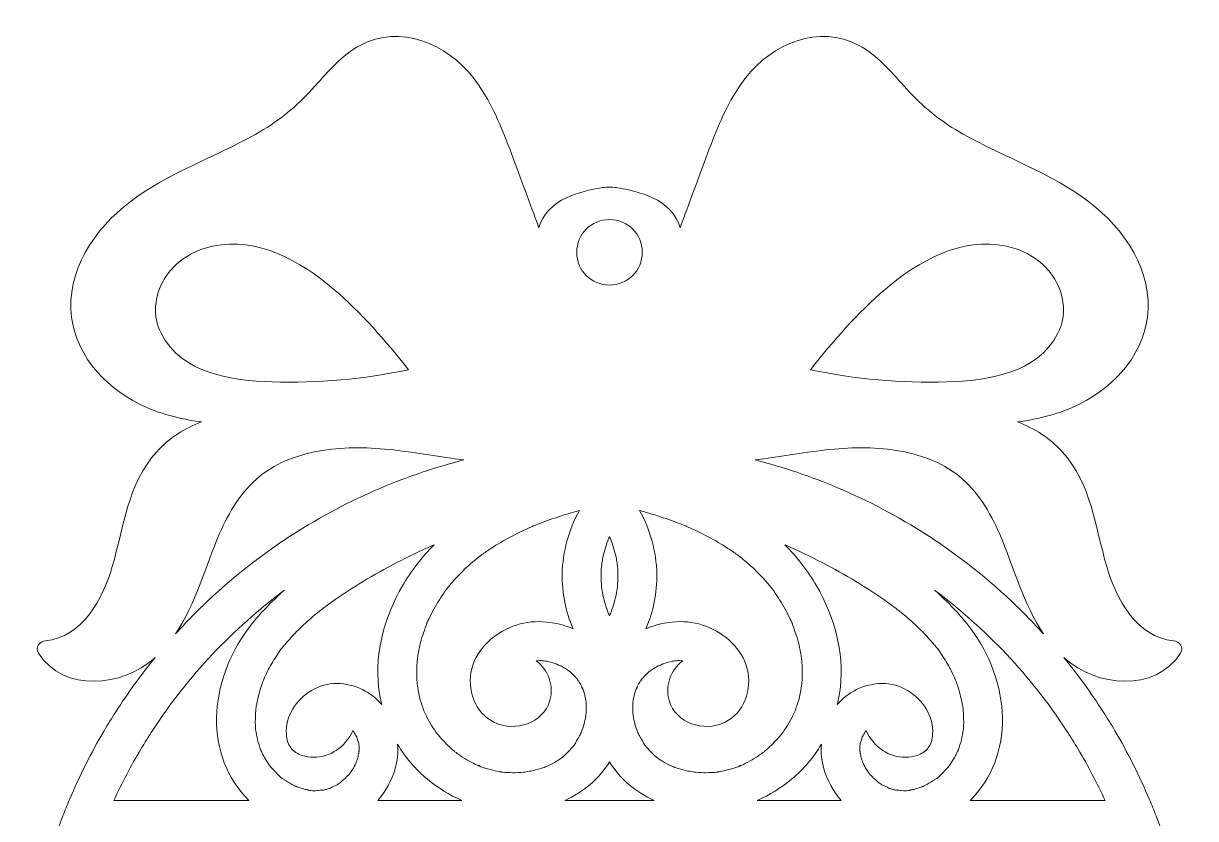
# Model space of a CAD drawing. Extents: x 26 to 174, y -200 to 2.
# Drawn here: x 25.7 to 174.3, y -99.2 to 1.6 of the extents above; entities that cross this region are included whole.
import ezdxf

# ---------------------------------------------------------------- set-up
doc = ezdxf.new("R2010")
doc.units = 0
doc.header["$MEASUREMENT"] = 0
doc.layers.add('Layer 1', color=7, linetype='Continuous', lineweight=0)

msp = doc.modelspace()

# ---------------------------------------------------------------- linework, layer by layer
at = {"layer": 'Layer 1'}
for points, knots in [([(174.05, -119.61), (173.48, -112.47), (171.89, -105.52), (169.3, -98.85), (169.03, -98.16), (168.75, -97.47), (168.46, -96.78), (167.18, -93.76), (165.72, -90.85), (164.07, -88.05), (163.59, -87.23), (163.1, -86.43), (162.59, -85.64), (161.07, -83.26), (159.41, -80.97), (157.61, -78.77), (157.65, -78.81), (157.68, -78.84), (157.72, -78.87), (161.77, -82.45), (169.11, -83.27), (172.4, -78.2), (172.86, -77.48), (172.24, -76.69), (171.5, -76.63), (166.83, -76.26), (164.17, -71.22), (163.03, -67.23), (161.59, -62.24), (161.06, -56.68), (157.4, -52.67), (155.81, -50.93), (153.86, -49.72), (151.74, -48.89), (154.45, -48.54), (157.1, -47.87), (159.59, -46.64), (164.22, -44.34), (168.08, -39.95), (168.28, -34.6), (168.51, -28.68), (164.52, -23.6), (159.92, -20.36), (154.94, -16.84), (149.06, -14.98), (143.87, -11.83), (141.38, -10.32), (139.28, -8.48), (137.34, -6.32), (135.63, -4.41), (133.91, -2.39), (131.63, -1.15), (126.52, 1.63), (120.63, -0.99), (117.28, -5.24), (115.43, -7.6), (114.19, -10.33), (113.11, -13.11), (111.89, -16.25), (110.74, -19.43), (109.57, -22.6), (109.36, -23.16), (109.15, -23.71), (108.95, -24.28), (108.49, -22.61), (107.18, -21.24), (105.44, -20.47), (104.02, -19.83), (102.41, -19.42), (100.88, -19.19), (100.59, -19.14), (100.29, -19.12), (100, -19.12), (99.71, -19.12), (99.41, -19.14), (99.12, -19.19), (97.58, -19.42), (95.98, -19.83), (94.56, -20.47), (92.82, -21.24), (91.51, -22.61), (91.05, -24.28), (90.85, -23.71), (90.64, -23.16), (90.43, -22.6), (89.26, -19.43), (88.11, -16.25), (86.89, -13.11), (85.81, -10.33), (84.57, -7.6), (82.72, -5.24), (79.37, -0.99), (73.48, 1.63), (68.37, -1.15), (66.09, -2.39), (64.37, -4.41), (62.66, -6.32), (60.72, -8.48), (58.62, -10.32), (56.13, -11.83), (50.94, -14.98), (45.06, -16.84), (40.08, -20.36), (35.48, -23.6), (31.49, -28.68), (31.72, -34.6), (31.92, -39.95), (35.78, -44.34), (40.41, -46.64), (42.9, -47.87), (45.55, -48.54), (48.26, -48.89), (46.14, -49.72), (44.19, -50.93), (42.6, -52.67), (38.94, -56.68), (38.41, -62.24), (36.97, -67.23), (35.83, -71.22), (33.17, -76.26), (28.5, -76.63), (27.76, -76.69), (27.14, -77.48), (27.6, -78.2), (30.88, -83.27), (38.23, -82.45), (42.28, -78.87), (42.32, -78.84), (42.35, -78.81), (42.39, -78.77), (40.59, -80.97), (38.93, -83.26), (37.41, -85.64), (36.9, -86.43), (36.41, -87.23), (35.93, -88.05), (34.28, -90.85), (32.82, -93.76), (31.54, -96.78), (31.25, -97.47), (30.97, -98.16), (30.7, -98.85), (28.11, -105.52), (26.52, -112.47), (25.95, -119.61), (25.78, -121.62), (25.7, -123.66), (25.7, -125.7), (25.7, -134.98), (27.38, -144), (30.7, -152.55), (30.97, -153.24), (31.25, -153.93), (31.54, -154.62), (35.28, -163.47), (40.64, -171.41), (47.46, -178.24), (54.28, -185.06), (62.23, -190.42), (71.08, -194.16), (80.24, -198.03), (89.97, -200), (100, -200), (110.03, -200), (119.76, -198.03), (128.92, -194.16), (137.77, -190.42), (145.72, -185.06), (152.54, -178.24), (159.36, -171.41), (164.72, -163.47), (168.46, -154.62), (168.75, -153.93), (169.03, -153.24), (169.3, -152.55), (172.62, -144), (174.3, -134.98), (174.3, -125.7), (174.3, -123.66), (174.22, -121.62), (174.05, -119.61)], [0, 0, 0, 0, 1, 1, 1, 2, 2, 2, 3, 3, 3, 4, 4, 4, 5, 5, 5, 6, 6, 6, 7, 7, 7, 8, 8, 8, 9, 9, 9, 10, 10, 10, 11, 11, 11, 12, 12, 12, 13, 13, 13, 14, 14, 14, 15, 15, 15, 16, 16, 16, 17, 17, 17, 18, 18, 18, 19, 19, 19, 20, 20, 20, 21, 21, 21, 22, 22, 22, 23, 23, 23, 24, 24, 24, 25, 25, 25, 26, 26, 26, 27, 27, 27, 28, 28, 28, 29, 29, 29, 30, 30, 30, 31, 31, 31, 32, 32, 32, 33, 33, 33, 34, 34, 34, 35, 35, 35, 36, 36, 36, 37, 37, 37, 38, 38, 38, 39, 39, 39, 40, 40, 40, 41, 41, 41, 42, 42, 42, 43, 43, 43, 44, 44, 44, 45, 45, 45, 46, 46, 46, 47, 47, 47, 48, 48, 48, 49, 49, 49, 50, 50, 50, 51, 51, 51, 52, 52, 52, 53, 53, 53, 54, 54, 54, 55, 55, 55, 56, 56, 56, 57, 57, 57, 58, 58, 58, 59, 59, 59, 60, 60, 60, 60]), ([(100, -23.23), (102.3, -23.23), (104.16, -25.09), (104.16, -27.39), (104.16, -29.69), (102.3, -31.55), (100, -31.55), (97.7, -31.55), (95.84, -29.69), (95.84, -27.39), (95.84, -25.09), (97.7, -23.23), (100, -23.23)], [0, 0, 0, 0, 1, 1, 1, 2, 2, 2, 3, 3, 3, 4, 4, 4, 4]), ([(43.15, -37.65), (42.04, -35.45), (42.3, -32.9), (43.54, -30.81), (44.88, -28.56), (47.16, -27.15), (49.69, -26.61), (55.37, -25.39), (60.84, -28.51), (65.02, -32.06), (68.58, -35.07), (71.62, -38.63), (74.52, -42.27), (68.84, -43.47), (63.03, -44.01), (57.22, -43.82), (52.06, -43.65), (45.76, -42.79), (43.15, -37.65)], [0, 0, 0, 0, 1, 1, 1, 2, 2, 2, 3, 3, 3, 4, 4, 4, 5, 5, 5, 6, 6, 6, 6]), ([(134.98, -32.06), (139.16, -28.51), (144.63, -25.39), (150.31, -26.61), (152.84, -27.15), (155.12, -28.56), (156.46, -30.81), (157.7, -32.9), (157.96, -35.45), (156.85, -37.65), (154.24, -42.79), (147.94, -43.65), (142.78, -43.82), (136.97, -44.01), (131.16, -43.47), (125.48, -42.27), (128.38, -38.63), (131.42, -35.07), (134.98, -32.06)], [0, 0, 0, 0, 1, 1, 1, 2, 2, 2, 3, 3, 3, 4, 4, 4, 5, 5, 5, 6, 6, 6, 6]), ([(50.57, -63.06), (51.77, -60.33), (53.31, -57.67), (55.67, -55.77), (57.94, -53.94), (60.78, -52.97), (63.63, -52.51), (69.61, -51.53), (75.6, -52.94), (81.55, -53.71), (77.99, -54.62), (74.5, -55.8), (71.08, -57.24), (67.13, -58.91), (63.35, -60.91), (59.78, -63.21), (58.88, -63.79), (57.98, -64.4), (57.1, -65.02), (53.69, -67.44), (50.46, -70.16), (47.46, -73.16), (46.61, -74.02), (45.78, -74.89), (44.97, -75.78), (47.55, -71.97), (48.75, -67.25), (50.57, -63.06)], [0, 0, 0, 0, 1, 1, 1, 2, 2, 2, 3, 3, 3, 4, 4, 4, 5, 5, 5, 6, 6, 6, 7, 7, 7, 8, 8, 8, 9, 9, 9, 9]), ([(136.37, -52.51), (139.22, -52.97), (142.06, -53.94), (144.33, -55.77), (146.69, -57.67), (148.23, -60.33), (149.43, -63.06), (151.25, -67.25), (152.45, -71.97), (155.03, -75.78), (154.22, -74.89), (153.39, -74.02), (152.54, -73.16), (149.54, -70.16), (146.31, -67.44), (142.9, -65.02), (142.02, -64.4), (141.12, -63.79), (140.22, -63.21), (136.65, -60.91), (132.87, -58.91), (128.92, -57.24), (125.5, -55.8), (122.01, -54.62), (118.45, -53.71), (124.4, -52.94), (130.39, -51.53), (136.37, -52.51)], [0, 0, 0, 0, 1, 1, 1, 2, 2, 2, 3, 3, 3, 4, 4, 4, 5, 5, 5, 6, 6, 6, 7, 7, 7, 8, 8, 8, 9, 9, 9, 9]), ([(82.9, -66.45), (83.02, -66.35), (83.15, -66.25), (83.27, -66.14), (83.3, -66.12), (83.38, -66.06), (83.44, -66.01), (83.45, -66), (83.46, -66), (83.47, -65.99), (83.57, -65.92), (83.68, -65.84), (83.78, -65.76), (84.17, -65.48), (84.57, -65.2), (84.98, -64.93), (86.61, -63.87), (88.34, -62.96), (90.13, -62.18), (90.17, -62.16), (90.21, -62.14), (90.24, -62.13), (90.34, -62.09), (90.43, -62.05), (90.53, -62.01), (90.74, -61.93), (90.96, -61.84), (91.17, -61.76), (91.6, -61.59), (92.03, -61.44), (92.46, -61.28), (93.42, -60.95), (94.39, -60.64), (95.37, -60.36), (95.64, -60.28), (95.91, -60.2), (96.19, -60.13), (94.83, -62.58), (94.06, -65.33), (94, -68.17), (93.96, -70.58), (94.45, -72.94), (95.38, -75.12), (92.96, -74.09), (90.17, -73.87), (87.74, -74.81), (85.35, -75.75), (83.19, -77.61), (82.54, -80.19), (81.9, -82.74), (82.92, -85.86), (85.43, -87.01), (88.06, -88.22), (91.58, -87.15), (92.45, -84.19), (93, -82.34), (92.19, -80.3), (90.71, -79.18), (90.98, -79.17), (91.25, -79.15), (91.52, -79.17), (91.66, -79.18), (91.81, -79.21), (91.95, -79.22), (91.98, -79.22), (92.02, -79.23), (92.05, -79.24), (92.45, -79.32), (92.84, -79.42), (93.22, -79.56), (93.24, -79.57), (93.27, -79.58), (93.29, -79.59), (93.41, -79.68), (93.69, -79.76), (93.81, -79.82), (94.14, -80), (94.46, -80.2), (94.78, -80.41), (94.8, -80.43), (94.82, -80.44), (94.84, -80.45), (94.99, -80.58), (95.13, -80.7), (95.28, -80.84), (95.42, -80.97), (95.56, -81.12), (95.7, -81.27), (95.73, -81.31), (95.77, -81.35), (95.8, -81.38), (95.8, -81.37), (95.8, -81.36), (95.79, -81.35), (95.8, -81.36), (95.8, -81.38), (95.81, -81.39), (95.84, -81.43), (95.87, -81.46), (95.9, -81.49), (95.98, -81.58), (95.98, -81.62), (95.95, -81.61), (96.01, -81.68), (96.07, -81.74), (96.1, -81.78), (96.19, -81.93), (96.28, -82.08), (96.37, -82.24), (96.42, -82.33), (96.46, -82.43), (96.5, -82.54), (96.48, -82.54), (96.51, -82.61), (96.62, -82.77), (96.62, -82.77), (96.62, -82.77), (96.62, -82.76), (96.57, -82.7), (96.54, -82.62), (96.5, -82.54), (96.52, -82.53), (96.56, -82.58), (96.59, -82.68), (96.6, -82.71), (96.61, -82.74), (96.62, -82.76), (96.63, -82.78), (96.64, -82.79), (96.65, -82.81), (96.64, -82.79), (96.63, -82.78), (96.62, -82.77), (96.65, -82.84), (96.67, -82.92), (96.7, -82.99), (96.82, -83.35), (96.91, -83.73), (96.99, -84.11), (96.99, -84.13), (97, -84.19), (97.01, -84.26), (97.01, -84.26), (97.01, -84.26), (97.01, -84.26), (97.03, -84.48), (97.05, -84.7), (97.05, -84.92), (97.06, -85.31), (97.04, -85.69), (97.01, -86.08), (97.01, -86.09), (97.01, -86.1), (97.01, -86.11), (97, -86.18), (96.98, -86.25), (96.97, -86.33), (96.94, -86.52), (96.89, -86.71), (96.85, -86.9), (96.76, -87.27), (96.64, -87.65), (96.51, -88.01), (96.5, -88.04), (96.39, -88.31), (96.39, -88.32), (96.31, -88.48), (96.23, -88.64), (96.15, -88.8), (95.95, -89.17), (95.73, -89.53), (95.5, -89.88), (95.44, -89.96), (95.35, -90.06), (95.29, -90.15), (95.19, -90.26), (95.1, -90.38), (95, -90.49), (94.71, -90.8), (94.41, -91.09), (94.09, -91.35), (94.06, -91.38), (94.02, -91.41), (93.99, -91.44), (93.94, -91.48), (93.89, -91.51), (93.88, -91.52), (93.69, -91.65), (93.49, -91.79), (93.29, -91.91), (92.93, -92.13), (92.56, -92.33), (92.18, -92.51), (92.11, -92.54), (92.06, -92.57), (92.03, -92.58), (91.97, -92.61), (91.91, -92.62), (91.86, -92.64), (91.67, -92.72), (91.47, -92.78), (91.27, -92.85), (90.87, -92.98), (90.47, -93.08), (90.05, -93.17), (89.86, -93.21), (89.47, -93.21), (89.28, -93.3), (89.22, -93.31), (89.16, -93.32), (89.1, -93.32), (88.65, -93.36), (88.2, -93.38), (87.75, -93.37), (87.29, -93.37), (86.84, -93.34), (86.39, -93.29), (86.35, -93.29), (86.32, -93.29), (86.3, -93.28), (86.28, -93.28), (86.26, -93.28), (86.23, -93.27), (85.99, -93.23), (85.76, -93.19), (85.52, -93.13), (85.08, -93.04), (84.64, -92.92), (84.21, -92.78), (83.98, -92.71), (83.76, -92.63), (83.54, -92.54), (83.53, -92.54), (83.52, -92.54), (83.52, -92.53), (83.61, -92.55), (83.5, -92.44), (83.31, -92.45), (83.31, -92.45), (83.31, -92.45), (83.31, -92.45), (83.37, -92.46), (83.46, -92.51), (83.51, -92.53), (83.49, -92.53), (83.45, -92.52), (83.4, -92.49), (83.37, -92.48), (83.34, -92.46), (83.31, -92.45), (83.31, -92.45), (83.3, -92.45), (83.3, -92.45), (83.3, -92.45), (83.3, -92.45), (83.31, -92.45), (82.55, -92.09), (81.81, -91.69), (81.11, -91.22), (80.92, -91.09), (80.73, -90.95), (80.54, -90.82), (80.5, -90.79), (80.48, -90.77), (80.46, -90.76), (80.42, -90.72), (80.38, -90.69), (80.35, -90.66), (80.03, -90.4), (79.73, -90.13), (79.44, -89.84), (79.1, -89.51), (78.78, -89.17), (78.48, -88.82), (78.37, -88.69), (78.26, -88.56), (78.16, -88.43), (78.11, -88.36), (78.05, -88.29), (78, -88.22), (77.48, -87.48), (77.02, -86.7), (76.63, -85.88), (76.59, -85.78), (76.54, -85.61), (76.47, -85.51), (76.42, -85.37), (76.37, -85.23), (76.32, -85.09), (76.17, -84.68), (76.04, -84.25), (75.93, -83.82), (75.83, -83.41), (75.75, -82.99), (75.68, -82.58), (75.67, -82.49), (75.65, -82.4), (75.64, -82.31), (75.62, -82.11), (75.6, -81.91), (75.59, -81.7), (75.53, -80.83), (75.55, -79.95), (75.63, -79.07), (75.64, -79.03), (75.64, -78.97), (75.64, -78.92), (75.64, -78.89), (75.65, -78.84), (75.66, -78.77), (75.7, -78.57), (75.73, -78.36), (75.77, -78.16), (75.85, -77.73), (75.94, -77.29), (76.05, -76.86), (76.27, -76.03), (76.55, -75.22), (76.86, -74.41), (76.86, -74.41), (76.86, -74.42), (76.86, -74.42), (76.86, -74.42), (76.86, -74.41), (76.86, -74.41), (76.88, -74.38), (76.89, -74.35), (76.9, -74.33), (76.94, -74.21), (76.96, -74.18), (76.96, -74.19), (76.98, -74.14), (76.99, -74.11), (77, -74.09), (77.09, -73.9), (77.18, -73.71), (77.27, -73.52), (77.47, -73.12), (77.68, -72.72), (77.91, -72.33), (78.35, -71.54), (78.85, -70.78), (79.38, -70.05), (79.41, -70.02), (79.51, -69.88), (79.57, -69.81), (79.71, -69.63), (79.86, -69.46), (80.01, -69.28), (80.28, -68.96), (80.56, -68.65), (80.85, -68.35), (81.5, -67.67), (82.18, -67.04), (82.9, -66.45)], [0, 0, 0, 0, 1, 1, 1, 2, 2, 2, 3, 3, 3, 4, 4, 4, 5, 5, 5, 6, 6, 6, 7, 7, 7, 8, 8, 8, 9, 9, 9, 10, 10, 10, 11, 11, 11, 12, 12, 12, 13, 13, 13, 14, 14, 14, 15, 15, 15, 16, 16, 16, 17, 17, 17, 18, 18, 18, 19, 19, 19, 20, 20, 20, 21, 21, 21, 22, 22, 22, 23, 23, 23, 24, 24, 24, 25, 25, 25, 26, 26, 26, 27, 27, 27, 28, 28, 28, 29, 29, 29, 30, 30, 30, 31, 31, 31, 32, 32, 32, 33, 33, 33, 34, 34, 34, 35, 35, 35, 36, 36, 36, 37, 37, 37, 38, 38, 38, 39, 39, 39, 40, 40, 40, 41, 41, 41, 42, 42, 42, 43, 43, 43, 44, 44, 44, 45, 45, 45, 46, 46, 46, 47, 47, 47, 48, 48, 48, 49, 49, 49, 50, 50, 50, 51, 51, 51, 52, 52, 52, 53, 53, 53, 54, 54, 54, 55, 55, 55, 56, 56, 56, 57, 57, 57, 58, 58, 58, 59, 59, 59, 60, 60, 60, 61, 61, 61, 62, 62, 62, 63, 63, 63, 64, 64, 64, 65, 65, 65, 66, 66, 66, 67, 67, 67, 68, 68, 68, 69, 69, 69, 70, 70, 70, 71, 71, 71, 72, 72, 72, 73, 73, 73, 74, 74, 74, 75, 75, 75, 76, 76, 76, 77, 77, 77, 78, 78, 78, 79, 79, 79, 80, 80, 80, 81, 81, 81, 82, 82, 82, 83, 83, 83, 84, 84, 84, 85, 85, 85, 86, 86, 86, 87, 87, 87, 88, 88, 88, 89, 89, 89, 90, 90, 90, 91, 91, 91, 92, 92, 92, 93, 93, 93, 94, 94, 94, 95, 95, 95, 96, 96, 96, 97, 97, 97, 98, 98, 98, 99, 99, 99, 100, 100, 100, 101, 101, 101, 102, 102, 102, 103, 103, 103, 104, 104, 104, 105, 105, 105, 106, 106, 106, 107, 107, 107, 108, 108, 108, 109, 109, 109, 110, 110, 110, 111, 111, 111, 112, 112, 112, 113, 113, 113, 114, 114, 114, 115, 115, 115, 116, 116, 116, 117, 117, 117, 118, 118, 118, 118]), ([(107.54, -61.28), (107.97, -61.44), (108.4, -61.59), (108.83, -61.76), (109.04, -61.84), (109.26, -61.93), (109.47, -62.01), (109.57, -62.05), (109.66, -62.09), (109.76, -62.13), (109.79, -62.14), (109.83, -62.16), (109.87, -62.18), (111.66, -62.96), (113.39, -63.87), (115.02, -64.93), (115.43, -65.2), (115.83, -65.48), (116.22, -65.76), (116.32, -65.84), (116.43, -65.92), (116.53, -65.99), (116.54, -66), (116.55, -66), (116.56, -66.01), (116.62, -66.06), (116.7, -66.12), (116.73, -66.14), (116.85, -66.25), (116.98, -66.35), (117.1, -66.45), (117.82, -67.04), (118.5, -67.67), (119.15, -68.35), (119.44, -68.65), (119.72, -68.96), (119.99, -69.28), (120.14, -69.46), (120.29, -69.63), (120.43, -69.81), (120.49, -69.88), (120.59, -70.02), (120.62, -70.05), (121.15, -70.78), (121.65, -71.54), (122.09, -72.33), (122.32, -72.72), (122.53, -73.12), (122.73, -73.52), (122.82, -73.71), (122.91, -73.9), (123, -74.09), (123.01, -74.11), (123.02, -74.14), (123.04, -74.19), (123.04, -74.18), (123.06, -74.21), (123.1, -74.33), (123.11, -74.35), (123.12, -74.38), (123.14, -74.41), (123.14, -74.41), (123.14, -74.42), (123.14, -74.42), (123.14, -74.42), (123.14, -74.41), (123.14, -74.41), (123.45, -75.22), (123.73, -76.03), (123.95, -76.86), (124.06, -77.29), (124.15, -77.73), (124.23, -78.16), (124.27, -78.36), (124.3, -78.57), (124.34, -78.77), (124.35, -78.84), (124.36, -78.89), (124.36, -78.92), (124.36, -78.97), (124.36, -79.03), (124.37, -79.07), (124.45, -79.95), (124.47, -80.83), (124.41, -81.7), (124.4, -81.91), (124.38, -82.11), (124.36, -82.31), (124.35, -82.4), (124.33, -82.49), (124.32, -82.58), (124.25, -82.99), (124.17, -83.41), (124.07, -83.82), (123.96, -84.25), (123.83, -84.68), (123.68, -85.09), (123.63, -85.23), (123.58, -85.37), (123.53, -85.51), (123.46, -85.61), (123.41, -85.78), (123.37, -85.88), (122.98, -86.7), (122.52, -87.48), (122, -88.22), (121.95, -88.29), (121.89, -88.36), (121.84, -88.43), (121.74, -88.56), (121.63, -88.69), (121.52, -88.82), (121.22, -89.17), (120.9, -89.51), (120.56, -89.84), (120.27, -90.13), (119.97, -90.4), (119.65, -90.66), (119.62, -90.69), (119.58, -90.72), (119.54, -90.76), (119.52, -90.77), (119.5, -90.79), (119.46, -90.82), (119.27, -90.95), (119.08, -91.09), (118.89, -91.22), (118.19, -91.69), (117.45, -92.09), (116.69, -92.45), (116.7, -92.45), (116.7, -92.45), (116.7, -92.45), (116.7, -92.45), (116.69, -92.45), (116.69, -92.45), (116.66, -92.46), (116.63, -92.48), (116.6, -92.49), (116.55, -92.52), (116.51, -92.53), (116.49, -92.53), (116.54, -92.51), (116.63, -92.46), (116.69, -92.45), (116.69, -92.45), (116.69, -92.45), (116.69, -92.45), (116.5, -92.44), (116.39, -92.55), (116.48, -92.53), (116.48, -92.54), (116.47, -92.54), (116.46, -92.54), (116.24, -92.63), (116.02, -92.71), (115.79, -92.78), (115.36, -92.92), (114.92, -93.04), (114.48, -93.13), (114.24, -93.19), (114.01, -93.23), (113.77, -93.27), (113.74, -93.28), (113.72, -93.28), (113.7, -93.28), (113.68, -93.29), (113.65, -93.29), (113.61, -93.29), (113.16, -93.34), (112.71, -93.37), (112.25, -93.37), (111.8, -93.38), (111.35, -93.36), (110.9, -93.32), (110.84, -93.32), (110.78, -93.31), (110.72, -93.3), (110.53, -93.21), (110.14, -93.21), (109.95, -93.17), (109.53, -93.08), (109.13, -92.98), (108.73, -92.85), (108.53, -92.78), (108.33, -92.72), (108.14, -92.64), (108.09, -92.62), (108.03, -92.61), (107.97, -92.58), (107.94, -92.57), (107.89, -92.54), (107.82, -92.51), (107.44, -92.33), (107.07, -92.13), (106.71, -91.91), (106.51, -91.79), (106.31, -91.65), (106.12, -91.52), (106.11, -91.51), (106.06, -91.48), (106.01, -91.44), (105.98, -91.41), (105.94, -91.38), (105.91, -91.35), (105.59, -91.09), (105.29, -90.8), (105, -90.49), (104.9, -90.38), (104.81, -90.26), (104.71, -90.15), (104.65, -90.06), (104.56, -89.96), (104.5, -89.88), (104.27, -89.53), (104.05, -89.17), (103.85, -88.8), (103.77, -88.64), (103.69, -88.48), (103.61, -88.32), (103.61, -88.31), (103.5, -88.04), (103.49, -88.01), (103.36, -87.65), (103.24, -87.27), (103.15, -86.9), (103.11, -86.71), (103.06, -86.52), (103.03, -86.33), (103.02, -86.25), (103, -86.18), (102.99, -86.11), (102.99, -86.1), (102.99, -86.09), (102.99, -86.08), (102.96, -85.69), (102.94, -85.31), (102.95, -84.92), (102.95, -84.7), (102.97, -84.48), (102.99, -84.26), (102.99, -84.26), (102.99, -84.26), (102.99, -84.26), (103, -84.19), (103.01, -84.13), (103.01, -84.11), (103.09, -83.73), (103.18, -83.35), (103.3, -82.99), (103.33, -82.92), (103.35, -82.84), (103.38, -82.77), (103.37, -82.78), (103.36, -82.79), (103.35, -82.81), (103.36, -82.79), (103.37, -82.78), (103.38, -82.76), (103.39, -82.74), (103.4, -82.71), (103.41, -82.68), (103.44, -82.58), (103.48, -82.53), (103.5, -82.54), (103.46, -82.62), (103.43, -82.7), (103.38, -82.76), (103.38, -82.77), (103.38, -82.77), (103.38, -82.77), (103.49, -82.61), (103.52, -82.54), (103.5, -82.54), (103.54, -82.43), (103.58, -82.33), (103.63, -82.24), (103.72, -82.08), (103.81, -81.93), (103.9, -81.78), (103.93, -81.74), (103.99, -81.68), (104.05, -81.61), (104.02, -81.62), (104.02, -81.58), (104.1, -81.49), (104.13, -81.46), (104.16, -81.43), (104.19, -81.39), (104.2, -81.38), (104.2, -81.36), (104.21, -81.35), (104.2, -81.36), (104.2, -81.37), (104.2, -81.38), (104.23, -81.35), (104.27, -81.31), (104.3, -81.27), (104.44, -81.12), (104.58, -80.97), (104.72, -80.84), (104.87, -80.7), (105.01, -80.58), (105.16, -80.45), (105.18, -80.44), (105.2, -80.43), (105.22, -80.41), (105.54, -80.2), (105.86, -80), (106.19, -79.82), (106.31, -79.76), (106.59, -79.68), (106.71, -79.59), (106.73, -79.58), (106.76, -79.57), (106.78, -79.56), (107.16, -79.42), (107.55, -79.32), (107.95, -79.24), (107.98, -79.23), (108.02, -79.22), (108.05, -79.22), (108.19, -79.21), (108.34, -79.18), (108.48, -79.17), (108.75, -79.15), (109.02, -79.17), (109.29, -79.18), (107.81, -80.3), (107, -82.34), (107.55, -84.19), (108.42, -87.15), (111.94, -88.22), (114.57, -87.01), (117.08, -85.86), (118.1, -82.74), (117.46, -80.19), (116.81, -77.61), (114.65, -75.75), (112.26, -74.81), (109.83, -73.87), (107.04, -74.09), (104.62, -75.12), (105.55, -72.94), (106.04, -70.58), (106, -68.17), (105.94, -65.33), (105.17, -62.58), (103.81, -60.13), (104.09, -60.2), (104.36, -60.28), (104.63, -60.36), (105.61, -60.64), (106.58, -60.95), (107.54, -61.28)], [0, 0, 0, 0, 1, 1, 1, 2, 2, 2, 3, 3, 3, 4, 4, 4, 5, 5, 5, 6, 6, 6, 7, 7, 7, 8, 8, 8, 9, 9, 9, 10, 10, 10, 11, 11, 11, 12, 12, 12, 13, 13, 13, 14, 14, 14, 15, 15, 15, 16, 16, 16, 17, 17, 17, 18, 18, 18, 19, 19, 19, 20, 20, 20, 21, 21, 21, 22, 22, 22, 23, 23, 23, 24, 24, 24, 25, 25, 25, 26, 26, 26, 27, 27, 27, 28, 28, 28, 29, 29, 29, 30, 30, 30, 31, 31, 31, 32, 32, 32, 33, 33, 33, 34, 34, 34, 35, 35, 35, 36, 36, 36, 37, 37, 37, 38, 38, 38, 39, 39, 39, 40, 40, 40, 41, 41, 41, 42, 42, 42, 43, 43, 43, 44, 44, 44, 45, 45, 45, 46, 46, 46, 47, 47, 47, 48, 48, 48, 49, 49, 49, 50, 50, 50, 51, 51, 51, 52, 52, 52, 53, 53, 53, 54, 54, 54, 55, 55, 55, 56, 56, 56, 57, 57, 57, 58, 58, 58, 59, 59, 59, 60, 60, 60, 61, 61, 61, 62, 62, 62, 63, 63, 63, 64, 64, 64, 65, 65, 65, 66, 66, 66, 67, 67, 67, 68, 68, 68, 69, 69, 69, 70, 70, 70, 71, 71, 71, 72, 72, 72, 73, 73, 73, 74, 74, 74, 75, 75, 75, 76, 76, 76, 77, 77, 77, 78, 78, 78, 79, 79, 79, 80, 80, 80, 81, 81, 81, 82, 82, 82, 83, 83, 83, 84, 84, 84, 85, 85, 85, 86, 86, 86, 87, 87, 87, 88, 88, 88, 89, 89, 89, 90, 90, 90, 91, 91, 91, 92, 92, 92, 93, 93, 93, 94, 94, 94, 95, 95, 95, 96, 96, 96, 97, 97, 97, 98, 98, 98, 99, 99, 99, 100, 100, 100, 101, 101, 101, 102, 102, 102, 103, 103, 103, 104, 104, 104, 105, 105, 105, 106, 106, 106, 107, 107, 107, 108, 108, 108, 109, 109, 109, 110, 110, 110, 111, 111, 111, 112, 112, 112, 113, 113, 113, 114, 114, 114, 115, 115, 115, 116, 116, 116, 117, 117, 117, 118, 118, 118, 118]), ([(98.93, -68.17), (98.94, -67.75), (98.97, -67.34), (99.01, -66.92), (99.01, -66.9), (99.02, -66.88), (99.02, -66.86), (99.02, -66.85), (99.02, -66.83), (99.03, -66.81), (99.07, -66.56), (99.11, -66.31), (99.17, -66.06), (99.34, -65.24), (99.6, -64.45), (99.89, -63.67), (99.9, -63.66), (99.9, -63.65), (99.91, -63.64), (99.92, -63.62), (99.93, -63.59), (99.95, -63.55), (99.97, -63.52), (99.98, -63.48), (100, -63.44), (100.02, -63.48), (100.03, -63.52), (100.05, -63.55), (100.07, -63.59), (100.08, -63.62), (100.09, -63.64), (100.1, -63.65), (100.1, -63.66), (100.11, -63.67), (100.4, -64.45), (100.66, -65.24), (100.83, -66.06), (100.89, -66.31), (100.93, -66.56), (100.97, -66.81), (100.98, -66.83), (100.98, -66.85), (100.98, -66.86), (100.98, -66.88), (100.99, -66.9), (100.99, -66.92), (101.03, -67.34), (101.06, -67.75), (101.07, -68.17), (101.07, -68.59), (101.06, -69.01), (101.03, -69.44), (101.02, -69.63), (101, -69.83), (100.98, -70.02), (100.98, -70.02), (100.98, -70.02), (100.98, -70.02), (100.97, -70.09), (100.96, -70.17), (100.95, -70.24), (100.8, -71.07), (100.59, -71.9), (100.31, -72.69), (100.24, -72.89), (100.18, -73.1), (100.08, -73.29), (100.06, -73.34), (100.03, -73.41), (100, -73.46), (99.97, -73.41), (99.94, -73.34), (99.92, -73.29), (99.82, -73.1), (99.76, -72.89), (99.69, -72.69), (99.41, -71.9), (99.2, -71.07), (99.05, -70.24), (99.04, -70.17), (99.03, -70.09), (99.02, -70.02), (99.02, -70.02), (99.02, -70.02), (99.02, -70.02), (99, -69.83), (98.98, -69.63), (98.97, -69.44), (98.94, -69.01), (98.93, -68.59), (98.93, -68.17)], [0, 0, 0, 0, 1, 1, 1, 2, 2, 2, 3, 3, 3, 4, 4, 4, 5, 5, 5, 6, 6, 6, 7, 7, 7, 8, 8, 8, 9, 9, 9, 10, 10, 10, 11, 11, 11, 12, 12, 12, 13, 13, 13, 14, 14, 14, 15, 15, 15, 16, 16, 16, 17, 17, 17, 18, 18, 18, 19, 19, 19, 20, 20, 20, 21, 21, 21, 22, 22, 22, 23, 23, 23, 24, 24, 24, 25, 25, 25, 26, 26, 26, 27, 27, 27, 28, 28, 28, 29, 29, 29, 30, 30, 30, 30]), ([(59.03, -88.49), (59.08, -89.13), (59.19, -89.71), (59.59, -90.22), (59.98, -90.73), (60.43, -90.95), (61, -91.17), (61.46, -91.34), (61.98, -91.42), (62.47, -91.42), (63.47, -91.44), (64.53, -91.1), (65.35, -90.54), (66.27, -89.92), (67.02, -89.04), (67.45, -88.04), (67.49, -88.08), (67.52, -88.12), (67.56, -88.15), (67.56, -88.16), (67.56, -88.16), (67.56, -88.16), (67.57, -88.17), (67.58, -88.19), (67.59, -88.2), (67.7, -88.4), (67.83, -88.58), (67.93, -88.79), (67.95, -88.81), (67.96, -88.84), (67.97, -88.86), (68.02, -89.04), (68.2, -89.62), (68.21, -89.68), (68.22, -89.72), (68.23, -89.77), (68.24, -89.81), (68.24, -89.94), (68.25, -90.08), (68.26, -90.22), (68.26, -90.38), (68.25, -90.54), (68.24, -90.7), (68.25, -90.67), (68.26, -90.64), (68.27, -90.6), (68.26, -90.64), (68.25, -90.67), (68.24, -90.7), (68.24, -90.72), (68.24, -90.73), (68.24, -90.74), (68.24, -90.88), (68.19, -90.99), (68.18, -90.97), (68.14, -91.19), (68.11, -91.42), (68.04, -91.63), (68.01, -91.74), (67.84, -92.06), (67.85, -92.18), (67.71, -92.45), (67.57, -92.72), (67.41, -92.98), (67.31, -93.14), (67.19, -93.3), (67.08, -93.46), (67.08, -93.46), (67.07, -93.47), (67.07, -93.48), (66.89, -93.67), (66.72, -93.86), (66.54, -94.05), (66.46, -94.13), (65.92, -94.52), (65.85, -94.65), (65.85, -94.65), (65.85, -94.65), (65.85, -94.65), (65.72, -94.74), (65.59, -94.82), (65.46, -94.9), (65.34, -94.97), (64.73, -95.19), (64.65, -95.32), (64.51, -95.37), (64.36, -95.41), (64.22, -95.46), (64.07, -95.5), (63.92, -95.54), (63.77, -95.57), (63.77, -95.57), (63.76, -95.57), (63.76, -95.57), (63.59, -95.55), (63.07, -95.64), (62.97, -95.64), (62.81, -95.65), (61.88, -95.71), (61.8, -95.58), (62.18, -95.63), (62.23, -95.64), (61.96, -95.59), (61.9, -95.58), (61.85, -95.57), (61.8, -95.56), (61.63, -95.53), (61.47, -95.49), (61.31, -95.45), (61.04, -95.38), (60.77, -95.29), (60.51, -95.2), (60.4, -95.16), (60.3, -95.12), (60.2, -95.08), (60.29, -95.12), (60.38, -95.16), (60.48, -95.2), (60.35, -95.19), (60.13, -95.04), (60.02, -94.98), (59.67, -94.81), (59.32, -94.61), (58.99, -94.39), (58.9, -94.33), (58.8, -94.27), (58.71, -94.2), (58.66, -94.17), (58.56, -94.12), (58.5, -94.09), (58.03, -93.79), (57.58, -93.21), (57.24, -92.83), (57.14, -92.72), (57, -92.59), (56.91, -92.46), (56.88, -92.41), (56.85, -92.35), (56.82, -92.32), (56.63, -92.04), (56.44, -91.75), (56.27, -91.45), (56.13, -91.2), (56, -90.95), (55.88, -90.69), (55.83, -90.59), (55.78, -90.48), (55.74, -90.38), (55.77, -90.47), (55.81, -90.56), (55.85, -90.65), (55.77, -90.58), (55.71, -90.28), (55.68, -90.17), (55.53, -89.75), (55.41, -89.31), (55.32, -88.87), (55.27, -88.68), (55.24, -88.49), (55.21, -88.3), (55.2, -88.26), (55.18, -88.17), (55.17, -88.12), (55.07, -87.46), (55.09, -86.74), (55.12, -86.08), (55.14, -85.75), (55.14, -85.4), (55.19, -85.07), (55.21, -84.97), (55.24, -84.85), (55.25, -84.81), (55.28, -84.62), (55.32, -84.43), (55.36, -84.24), (55.51, -83.54), (55.7, -82.85), (55.94, -82.17), (56.02, -81.92), (56.12, -81.68), (56.21, -81.44), (56.22, -81.41), (56.23, -81.39), (56.23, -81.37), (56.24, -81.35), (56.25, -81.33), (56.27, -81.3), (56.43, -80.95), (56.6, -80.59), (56.78, -80.25), (57.12, -79.61), (57.49, -79), (57.89, -78.4), (58.11, -78.08), (58.32, -77.74), (58.58, -77.45), (58.58, -77.45), (58.58, -77.45), (58.58, -77.45), (58.62, -77.4), (58.66, -77.35), (58.68, -77.33), (58.8, -77.18), (58.93, -77.03), (59.06, -76.88), (59.52, -76.33), (60.01, -75.8), (60.53, -75.29), (61.13, -74.69), (61.76, -74.12), (62.41, -73.56), (62.67, -73.35), (62.92, -73.14), (63.18, -72.93), (63.27, -72.86), (63.37, -72.78), (63.46, -72.71), (63.52, -72.67), (63.73, -72.5), (63.77, -72.47), (66.34, -70.54), (69.1, -68.85), (71.92, -67.32), (73.39, -66.52), (74.9, -65.78), (76.43, -65.08), (76.81, -64.91), (77.19, -64.74), (77.57, -64.57), (77.64, -64.54), (77.71, -64.52), (77.77, -64.49), (76.23, -66.01), (74.87, -67.74), (73.74, -69.68), (71.53, -73.49), (70.23, -78.07), (70.73, -82.49), (70.82, -83.25), (70.95, -84), (71.13, -84.74), (70.46, -83.96), (69.65, -83.3), (68.69, -82.83), (66.63, -81.82), (64.22, -81.74), (62.21, -82.94), (60.34, -84.05), (58.85, -86.24), (59.03, -88.49)], [0, 0, 0, 0, 1, 1, 1, 2, 2, 2, 3, 3, 3, 4, 4, 4, 5, 5, 5, 6, 6, 6, 7, 7, 7, 8, 8, 8, 9, 9, 9, 10, 10, 10, 11, 11, 11, 12, 12, 12, 13, 13, 13, 14, 14, 14, 15, 15, 15, 16, 16, 16, 17, 17, 17, 18, 18, 18, 19, 19, 19, 20, 20, 20, 21, 21, 21, 22, 22, 22, 23, 23, 23, 24, 24, 24, 25, 25, 25, 26, 26, 26, 27, 27, 27, 28, 28, 28, 29, 29, 29, 30, 30, 30, 31, 31, 31, 32, 32, 32, 33, 33, 33, 34, 34, 34, 35, 35, 35, 36, 36, 36, 37, 37, 37, 38, 38, 38, 39, 39, 39, 40, 40, 40, 41, 41, 41, 42, 42, 42, 43, 43, 43, 44, 44, 44, 45, 45, 45, 46, 46, 46, 47, 47, 47, 48, 48, 48, 49, 49, 49, 50, 50, 50, 51, 51, 51, 52, 52, 52, 53, 53, 53, 54, 54, 54, 55, 55, 55, 56, 56, 56, 57, 57, 57, 58, 58, 58, 59, 59, 59, 60, 60, 60, 61, 61, 61, 62, 62, 62, 63, 63, 63, 64, 64, 64, 65, 65, 65, 66, 66, 66, 67, 67, 67, 68, 68, 68, 69, 69, 69, 70, 70, 70, 71, 71, 71, 72, 72, 72, 73, 73, 73, 74, 74, 74, 75, 75, 75, 76, 76, 76, 77, 77, 77, 78, 78, 78, 79, 79, 79, 80, 80, 80, 81, 81, 81, 82, 82, 82, 83, 83, 83, 83]), ([(144.12, -90.69), (144, -90.95), (143.87, -91.2), (143.73, -91.45), (143.56, -91.75), (143.37, -92.04), (143.18, -92.32), (143.15, -92.35), (143.12, -92.41), (143.09, -92.46), (143, -92.59), (142.86, -92.72), (142.76, -92.83), (142.42, -93.21), (141.97, -93.79), (141.5, -94.09), (141.43, -94.12), (141.34, -94.17), (141.29, -94.2), (141.2, -94.27), (141.1, -94.33), (141.01, -94.39), (140.68, -94.61), (140.33, -94.81), (139.98, -94.98), (139.87, -95.04), (139.65, -95.19), (139.52, -95.2), (139.62, -95.16), (139.71, -95.12), (139.8, -95.08), (139.7, -95.12), (139.6, -95.16), (139.49, -95.2), (139.23, -95.29), (138.96, -95.38), (138.69, -95.45), (138.53, -95.49), (138.37, -95.53), (138.2, -95.56), (138.15, -95.57), (138.1, -95.58), (138.04, -95.59), (137.77, -95.64), (137.82, -95.63), (138.2, -95.58), (138.12, -95.71), (137.19, -95.65), (137.03, -95.64), (136.93, -95.64), (136.41, -95.55), (136.24, -95.57), (136.24, -95.57), (136.23, -95.57), (136.23, -95.57), (136.08, -95.54), (135.93, -95.5), (135.78, -95.46), (135.64, -95.41), (135.49, -95.37), (135.35, -95.32), (135.27, -95.19), (134.66, -94.97), (134.54, -94.9), (134.41, -94.82), (134.28, -94.74), (134.15, -94.65), (134.15, -94.65), (134.15, -94.65), (134.15, -94.65), (134.08, -94.52), (133.54, -94.13), (133.46, -94.05), (133.28, -93.86), (133.11, -93.67), (132.93, -93.48), (132.93, -93.47), (132.92, -93.46), (132.92, -93.46), (132.81, -93.3), (132.69, -93.14), (132.59, -92.98), (132.43, -92.72), (132.29, -92.45), (132.15, -92.18), (132.16, -92.06), (131.99, -91.74), (131.96, -91.63), (131.89, -91.42), (131.86, -91.19), (131.82, -90.97), (131.81, -90.99), (131.76, -90.88), (131.76, -90.74), (131.76, -90.73), (131.76, -90.72), (131.76, -90.7), (131.75, -90.67), (131.74, -90.64), (131.73, -90.6), (131.74, -90.64), (131.75, -90.67), (131.76, -90.7), (131.75, -90.54), (131.74, -90.38), (131.74, -90.22), (131.75, -90.08), (131.76, -89.94), (131.76, -89.81), (131.77, -89.77), (131.78, -89.72), (131.79, -89.68), (131.8, -89.62), (131.98, -89.04), (132.03, -88.86), (132.04, -88.84), (132.05, -88.81), (132.07, -88.79), (132.17, -88.58), (132.3, -88.4), (132.41, -88.2), (132.42, -88.19), (132.43, -88.17), (132.44, -88.16), (132.44, -88.16), (132.44, -88.16), (132.44, -88.15), (132.48, -88.12), (132.51, -88.08), (132.55, -88.04), (132.98, -89.04), (133.73, -89.92), (134.65, -90.54), (135.47, -91.1), (136.53, -91.44), (137.53, -91.42), (138.02, -91.42), (138.54, -91.34), (139, -91.17), (139.57, -90.95), (140.02, -90.73), (140.41, -90.22), (140.81, -89.71), (140.92, -89.13), (140.97, -88.49), (141.15, -86.24), (139.66, -84.05), (137.79, -82.94), (135.78, -81.74), (133.37, -81.82), (131.31, -82.83), (130.35, -83.3), (129.54, -83.96), (128.87, -84.74), (129.05, -84), (129.18, -83.25), (129.27, -82.49), (129.77, -78.07), (128.47, -73.49), (126.26, -69.68), (125.13, -67.74), (123.77, -66.01), (122.23, -64.49), (122.29, -64.52), (122.36, -64.54), (122.43, -64.57), (122.81, -64.74), (123.19, -64.91), (123.57, -65.08), (125.1, -65.78), (126.61, -66.52), (128.08, -67.32), (130.9, -68.85), (133.66, -70.54), (136.23, -72.47), (136.27, -72.5), (136.48, -72.67), (136.54, -72.71), (136.63, -72.78), (136.73, -72.86), (136.82, -72.93), (137.08, -73.14), (137.33, -73.35), (137.59, -73.56), (138.24, -74.12), (138.87, -74.69), (139.47, -75.29), (139.99, -75.8), (140.48, -76.33), (140.94, -76.88), (141.07, -77.03), (141.2, -77.18), (141.32, -77.33), (141.34, -77.35), (141.38, -77.39), (141.42, -77.45), (141.68, -77.74), (141.89, -78.08), (142.11, -78.4), (142.51, -79), (142.88, -79.61), (143.22, -80.25), (143.4, -80.59), (143.57, -80.95), (143.73, -81.3), (143.75, -81.33), (143.76, -81.35), (143.77, -81.37), (143.77, -81.39), (143.78, -81.41), (143.79, -81.44), (143.88, -81.68), (143.98, -81.92), (144.06, -82.17), (144.3, -82.85), (144.49, -83.54), (144.64, -84.24), (144.68, -84.43), (144.72, -84.62), (144.75, -84.81), (144.76, -84.85), (144.79, -84.97), (144.81, -85.07), (144.86, -85.4), (144.86, -85.75), (144.88, -86.08), (144.91, -86.74), (144.93, -87.46), (144.83, -88.12), (144.82, -88.17), (144.8, -88.26), (144.79, -88.3), (144.76, -88.49), (144.73, -88.68), (144.68, -88.87), (144.59, -89.31), (144.47, -89.75), (144.32, -90.17), (144.29, -90.28), (144.23, -90.58), (144.15, -90.65), (144.19, -90.56), (144.23, -90.47), (144.26, -90.38), (144.22, -90.48), (144.17, -90.59), (144.12, -90.69)], [0, 0, 0, 0, 1, 1, 1, 2, 2, 2, 3, 3, 3, 4, 4, 4, 5, 5, 5, 6, 6, 6, 7, 7, 7, 8, 8, 8, 9, 9, 9, 10, 10, 10, 11, 11, 11, 12, 12, 12, 13, 13, 13, 14, 14, 14, 15, 15, 15, 16, 16, 16, 17, 17, 17, 18, 18, 18, 19, 19, 19, 20, 20, 20, 21, 21, 21, 22, 22, 22, 23, 23, 23, 24, 24, 24, 25, 25, 25, 26, 26, 26, 27, 27, 27, 28, 28, 28, 29, 29, 29, 30, 30, 30, 31, 31, 31, 32, 32, 32, 33, 33, 33, 34, 34, 34, 35, 35, 35, 36, 36, 36, 37, 37, 37, 38, 38, 38, 39, 39, 39, 40, 40, 40, 41, 41, 41, 42, 42, 42, 43, 43, 43, 44, 44, 44, 45, 45, 45, 46, 46, 46, 47, 47, 47, 48, 48, 48, 49, 49, 49, 50, 50, 50, 51, 51, 51, 52, 52, 52, 53, 53, 53, 54, 54, 54, 55, 55, 55, 56, 56, 56, 57, 57, 57, 58, 58, 58, 59, 59, 59, 60, 60, 60, 61, 61, 61, 62, 62, 62, 63, 63, 63, 64, 64, 64, 65, 65, 65, 66, 66, 66, 67, 67, 67, 68, 68, 68, 69, 69, 69, 70, 70, 70, 71, 71, 71, 72, 72, 72, 73, 73, 73, 74, 74, 74, 75, 75, 75, 76, 76, 76, 77, 77, 77, 78, 78, 78, 79, 79, 79, 80, 80, 80, 81, 81, 81, 82, 82, 82, 82]), ([(40.59, -90.38), (41.07, -89.57), (41.57, -88.77), (42.09, -87.98), (46.57, -81.12), (52.23, -75.11), (58.79, -70.22), (57.11, -71.69), (55.56, -73.3), (54.2, -75.12), (51.78, -78.37), (50.25, -82.39), (50.18, -86.47), (50.11, -90.32), (51.51, -94.17), (54.29, -96.88), (54.29, -96.88), (37.16, -96.88), (37.16, -96.88), (38.19, -94.65), (39.34, -92.48), (40.59, -90.38)], [0, 0, 0, 0, 1, 1, 1, 2, 2, 2, 3, 3, 3, 4, 4, 4, 5, 5, 5, 6, 6, 6, 7, 7, 7, 7]), ([(157.91, -87.98), (158.43, -88.77), (158.93, -89.57), (159.41, -90.38), (160.66, -92.48), (161.81, -94.65), (162.84, -96.88), (162.84, -96.88), (145.71, -96.88), (145.71, -96.88), (148.49, -94.17), (149.89, -90.32), (149.82, -86.47), (149.75, -82.39), (148.22, -78.37), (145.8, -75.12), (144.44, -73.3), (142.89, -71.69), (141.21, -70.22), (147.77, -75.11), (153.43, -81.12), (157.91, -87.98)], [0, 0, 0, 0, 1, 1, 1, 2, 2, 2, 3, 3, 3, 4, 4, 4, 5, 5, 5, 6, 6, 6, 7, 7, 7, 7]), ([(72.82, -92.87), (73.11, -91.85), (73.21, -90.79), (73.14, -89.75), (74.12, -91.42), (75.39, -92.94), (76.93, -94.2), (78.25, -95.29), (79.71, -96.2), (81.26, -96.88), (81.26, -96.88), (70.63, -96.88), (70.63, -96.88), (71.63, -95.71), (72.39, -94.33), (72.82, -92.87)], [0, 0, 0, 0, 1, 1, 1, 2, 2, 2, 3, 3, 3, 4, 4, 4, 5, 5, 5, 5]), ([(127.18, -92.87), (127.61, -94.33), (128.37, -95.71), (129.37, -96.88), (129.37, -96.88), (118.74, -96.88), (118.74, -96.88), (120.29, -96.2), (121.75, -95.29), (123.07, -94.2), (124.61, -92.94), (125.88, -91.42), (126.86, -89.75), (126.79, -90.79), (126.89, -91.85), (127.18, -92.87)], [0, 0, 0, 0, 1, 1, 1, 2, 2, 2, 3, 3, 3, 4, 4, 4, 5, 5, 5, 5]), ([(100, -92), (101.35, -94.19), (103.35, -95.82), (105.66, -96.88), (105.66, -96.88), (94.34, -96.88), (94.34, -96.88), (96.65, -95.82), (98.65, -94.19), (100, -92)], [0, 0, 0, 0, 1, 1, 1, 2, 2, 2, 3, 3, 3, 3])]:
    msp.add_open_spline(points, degree=3, knots=knots, dxfattribs=at)

doc.saveas('drawing.dxf')
